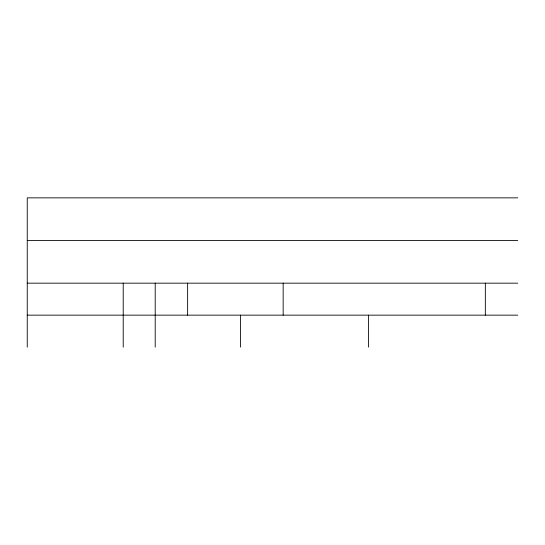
<?xml version="1.0" encoding="UTF-8"?>
<svg xmlns="http://www.w3.org/2000/svg" width="545" height="545" viewBox="0 0 545 545"><rect width="100%" height="100%" fill="white"/><g stroke="black" fill="none" stroke-linecap="round" stroke-linejoin="round"><path stroke-width="0.82" d="M517.75 197.855L27.25 197.855L27.25 347.145M27.25 240.509L517.75 240.509M27.25 283.162L517.75 283.162M27.25 315.153L517.75 315.153M485.336 283.162L485.336 315.153M368.468 315.153L368.468 347.145M283.162 283.162L283.162 315.153M240.509 315.153L240.509 347.145M187.623 283.162L187.623 315.153M155.209 283.162L155.209 347.145M123.218 283.162L123.218 347.145"/></g></svg>
